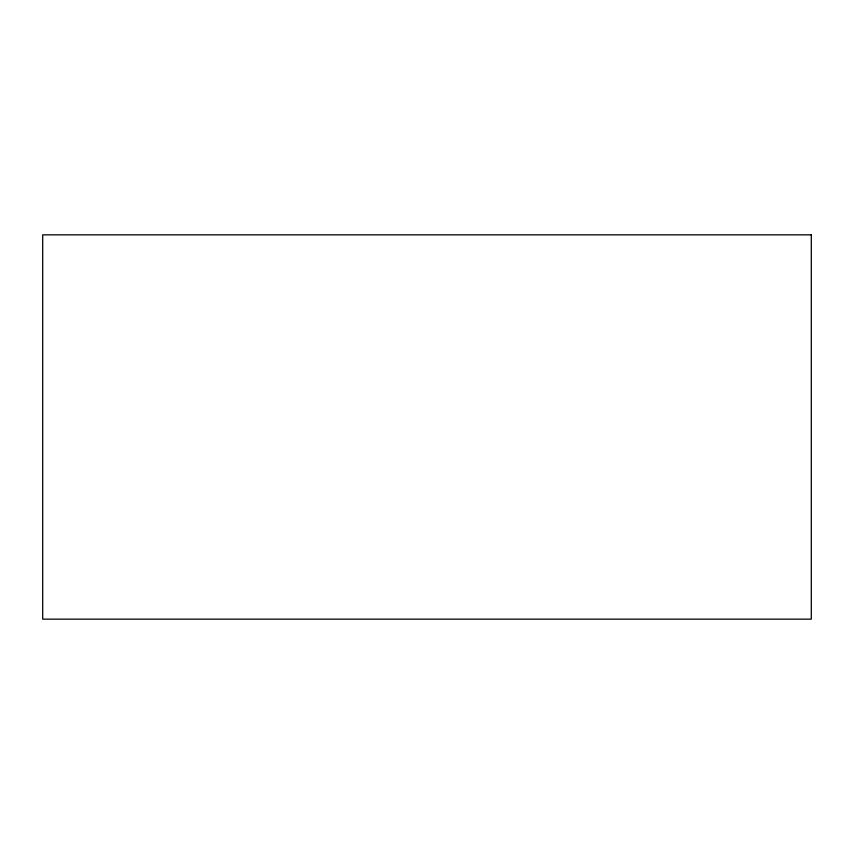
<?xml version="1.0" encoding="UTF-8"?>
<svg xmlns="http://www.w3.org/2000/svg" width="854" height="854" viewBox="0 0 854 854"><rect width="100%" height="100%" fill="white"/><g stroke="black" fill="none" stroke-linecap="round" stroke-linejoin="round"><path stroke-width="1.28" d="M811.3 234.85L42.7 234.85L42.7 619.15L811.3 619.15L811.3 234.85"/></g></svg>
